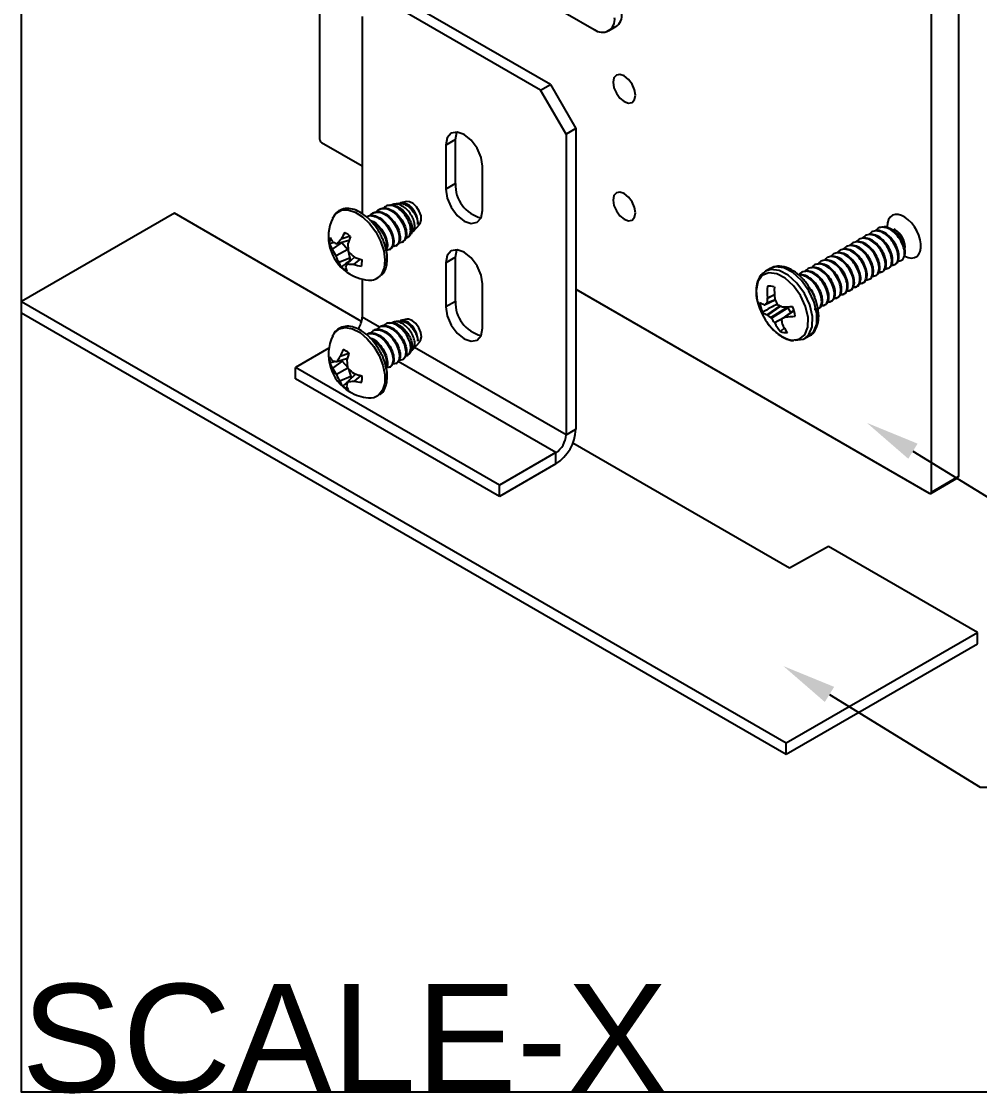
# Model space of a CAD drawing. Extents: x 0 to 9.57, y -8.69 to 0.
# Drawn here: x 0 to 3.323, y -8.69 to -4.972 of the extents above; entities that cross this region are included whole.
import ezdxf
from ezdxf import colors
from ezdxf.entities.mleader import LeaderData, LeaderLine
from ezdxf.math import Vec2, Vec3

# ---------------------------------------------------------------- set-up
doc = ezdxf.new("R2010")
doc.units = 0
doc.header["$LTSCALE"] = 0.5
doc.header["$MEASUREMENT"] = 0
for name, color, linetype in [('Brackets', 181, 'CONTINUOUS'), ('End Cap', 92, 'CONTINUOUS'), ('FAB DWG', 221, 'CONTINUOUS'), ('Hardware', 242, 'CONTINUOUS')]:
    doc.layers.add(name, color=color, linetype=linetype)
doc.layers.add('Text-Unprinted', color=131, linetype='CONTINUOUS', plot=False)
doc.styles.add('LSAD_Standard', font='arial.ttf')

msp = doc.modelspace()

# ---------------------------------------------------------------- linework, layer by layer
at = {"layer": 'Brackets', "transparency": 16777216}
for p, q in [((1.8003, -5.2102), (1.2699, -4.904)), ((1.8341, -5.1906), (1.3037, -4.8845)), ((1.1815, -4.955), (1.1815, -5.6381)), ((1.8003, -5.2102), (1.8341, -5.1906)), ((1.8341, -5.1906), (1.9224, -5.3437)), ((1.8886, -5.3633), (1.8003, -5.2102)), ((1.9224, -5.3437), (1.8886, -5.3633)), ((1.9224, -5.3437), (1.9224, -6.3866)), ((1.5053, -5.3814), (1.4715, -5.4009)), ((1.5053, -5.5345), (1.5053, -5.3814)), ((1.8886, -5.3633), (1.8886, -6.4061)), ((1.4715, -5.4009), (1.4715, -5.554)), ((1.5987, -5.6275), (1.5987, -5.4744)), ((1.5053, -5.5345), (1.4715, -5.554)), ((0.5303, -5.6373), (0, -5.9435)), ((1.1797, -6.0122), (0.5303, -5.6373)), ((1.5053, -5.7897), (1.4715, -5.8092)), ((1.5053, -5.9428), (1.5053, -5.7897)), ((1.4715, -5.8092), (1.4715, -5.9623)), ((1.1815, -5.8656), (1.1815, -5.9979)), ((1.5987, -6.0357), (1.5987, -5.8826)), ((0, -5.9825), (0, -5.9435)), ((0, -5.9435), (2.6517, -7.4742)), ((1.5053, -5.9428), (1.4715, -5.9623)), ((0, -5.9825), (2.6517, -7.5133)), ((1.2412, -6.0324), (1.1815, -5.9979)), ((1.0663, -6.1053), (0.9502, -6.1723)), ((1.8886, -6.4061), (1.3636, -6.1031)), ((1.8533, -6.4674), (1.3068, -6.1519)), ((1.6573, -6.5805), (0.9502, -6.1723)), ((0.9502, -6.2114), (0.9502, -6.1723)), ((1.6573, -6.6196), (0.9502, -6.2114)), ((1.8886, -6.4061), (1.9224, -6.3866)), ((1.8533, -6.4674), (1.6573, -6.5805)), ((1.8533, -6.5064), (1.8533, -6.4674)), ((2.663, -6.8685), (1.912, -6.4349)), ((1.8533, -6.5064), (1.6573, -6.6196)), ((1.6573, -6.6196), (1.6573, -6.5805)), ((2.7982, -6.7931), (2.663, -6.8685)), ((3.3149, -7.0913), (2.7982, -6.7931)), ((2.6517, -7.4742), (3.3149, -7.0913)), ((3.3149, -7.1304), (3.3149, -7.0913)), ((2.6517, -7.5133), (3.3149, -7.1304)), ((2.6517, -7.5133), (2.6517, -7.4742))]:
    msp.add_line(p, q, dxfattribs=at)
at = {"layer": 'Brackets', "transparency": 16777216, "flags": 128}
for points in [[(1.5987, -5.4744), (1.5939, -5.4435), (1.5801, -5.4116), (1.5594, -5.3838), (1.5351, -5.3641), (1.5107, -5.3557), (1.4901, -5.3597), (1.4763, -5.3756), (1.4715, -5.4009)], [(1.5053, -5.3814), (1.5101, -5.3561), (1.5103, -5.3556)], [(1.4715, -5.554), (1.4763, -5.5849), (1.4901, -5.6167), (1.5107, -5.6446), (1.5351, -5.6642), (1.5594, -5.6727), (1.5801, -5.6687), (1.5939, -5.6528), (1.5987, -5.6275)], [(1.5987, -5.8826), (1.5939, -5.8517), (1.5801, -5.8199), (1.5594, -5.7921), (1.5351, -5.7724), (1.5107, -5.7639), (1.4901, -5.768), (1.4763, -5.7838), (1.4715, -5.8092)], [(1.5053, -5.7897), (1.5101, -5.7643), (1.5103, -5.7639)], [(1.4715, -5.9623), (1.4763, -5.9932), (1.4901, -6.025), (1.5107, -6.0528), (1.5351, -6.0725), (1.5594, -6.081), (1.5801, -6.0769), (1.5939, -6.0611), (1.5987, -6.0357)]]:
    msp.add_lwpolyline(points, dxfattribs=at)
at = {"layer": 'Brackets', "transparency": 16777216}
for centre, radius, start, end in [((1.6223, -5.5396), 0.1172, 177.5085, 255.855), ((1.6223, -5.9478), 0.1172, 177.5085, 255.855), ((1.1048, -5.9944), 0.0768, 325.0331, 357.3945), ((1.7723, -6.3798), 0.1503, 302.6055, 357.3945), ((1.8119, -6.4026), 0.0768, 302.6055, 357.3945)]:
    msp.add_arc(centre, radius, start, end, dxfattribs=at)
at = {"layer": 'End Cap', "transparency": 16777216}
for p, q in [((3.2505, -6.5493), (3.2505, -3.604)), ((3.1554, -6.6042), (3.1554, -3.6589)), ((1.0341, -4.7347), (1.0341, -5.3796)), ((1.0411, -5.3918), (1.1815, -5.4729)), ((1.9224, -5.9006), (3.1483, -6.6083)), ((3.1533, -6.6087), (3.2484, -6.5538)), ((3.1554, -6.6042), (3.2505, -6.5493))]:
    msp.add_line(p, q, dxfattribs=at)
at = {"layer": 'End Cap', "transparency": 16777216, "flags": 128}
for points in [[(2.1289, -5.2276), (2.126, -5.2089), (2.1176, -5.1896), (2.1051, -5.1728), (2.0904, -5.1609), (2.0756, -5.1557), (2.0631, -5.1582), (2.0548, -5.1678), (2.0518, -5.1831), (2.0548, -5.2018), (2.0631, -5.2211), (2.0756, -5.238), (2.0904, -5.2499), (2.1051, -5.255), (2.1176, -5.2526), (2.126, -5.2429), (2.1289, -5.2276)], [(2.1289, -5.6359), (2.126, -5.6171), (2.1176, -5.5979), (2.1051, -5.581), (2.0904, -5.5691), (2.0756, -5.564), (2.0631, -5.5664), (2.0548, -5.576), (2.0518, -5.5914), (2.0548, -5.6101), (2.0631, -5.6294), (2.0756, -5.6462), (2.0904, -5.6581), (2.1051, -5.6633), (2.1176, -5.6608), (2.126, -5.6512), (2.1289, -5.6359)], [(3.0625, -5.7855), (3.0637, -5.7862), (3.0755, -5.7909), (3.0866, -5.7926), (3.0967, -5.7912), (3.1053, -5.7867), (3.1121, -5.7794), (3.1168, -5.7695), (3.1192, -5.7574), (3.1192, -5.7437), (3.1168, -5.7289), (3.1121, -5.7136), (3.1053, -5.6984), (3.0967, -5.684), (3.0866, -5.6709), (3.0755, -5.6597), (3.0637, -5.6509), (3.0519, -5.6447), (3.0404, -5.6415), (3.0297, -5.6414), (3.0203, -5.6444), (3.0126, -5.6503), (3.0068, -5.659), (3.0033, -5.67), (3.0021, -5.683)], [(3.0021, -5.683), (3.0024, -5.6864)]]:
    msp.add_lwpolyline(points, dxfattribs=at)
at = {"layer": 'End Cap', "transparency": 16777216}
for centre, radius, start, end in [((1.0494, -5.3789), 0.0154, 182.6055, 237.3945), ((3.2457, -6.5499), 0.0048, 304.0564, 7.2558), ((3.1511, -6.6049), 0.00437, 230.7967, 9.214)]:
    msp.add_arc(centre, radius, start, end, dxfattribs=at)
at = {"layer": 'Hardware', "transparency": 16777216}
for p, q in [((1.1287, -4.5049), (1.9861, -4.9998)), ((2.0361, -5.0048), (2.0614, -4.9901)), ((1.2762, -5.6094), (1.2707, -5.6106)), ((1.3062, -5.6031), (1.2927, -5.6059)), ((1.3361, -5.5968), (1.3147, -5.6013)), ((1.0793, -5.6539), (1.081, -5.6505)), ((1.2214, -5.6355), (1.2187, -5.6371)), ((1.2435, -5.6228), (1.2408, -5.6244)), ((1.3583, -5.7008), (1.3813, -5.6751)), ((2.9884, -5.6854), (2.9912, -5.6838)), ((1.1396, -5.7166), (1.1091, -5.7274)), ((1.3433, -5.7175), (1.3495, -5.7106)), ((2.9222, -5.7237), (2.9249, -5.7221)), ((2.9443, -5.7109), (2.947, -5.7093)), ((2.9664, -5.6981), (2.9691, -5.6966)), ((3.03, -5.6948), (3.0249, -5.6919)), ((1.0832, -5.7384), (1.0689, -5.7428)), ((1.1116, -5.7384), (1.0781, -5.7621)), ((1.132, -5.7631), (1.0911, -5.7855)), ((1.1352, -5.7312), (1.0954, -5.7432)), ((1.1115, -5.7383), (1.1116, -5.7384)), ((1.1116, -5.7384), (1.132, -5.7631)), ((1.132, -5.7631), (1.1384, -5.7926)), ((1.1367, -5.7289), (1.1352, -5.7312)), ((1.2766, -5.763), (1.2794, -5.7614)), ((1.2987, -5.7503), (1.3015, -5.7487)), ((1.3208, -5.7375), (1.3236, -5.7359)), ((2.8559, -5.7619), (2.8586, -5.7603)), ((2.878, -5.7492), (2.8807, -5.7476)), ((2.9001, -5.7364), (2.9028, -5.7348)), ((3.0643, -5.7695), (3.0639, -5.7623)), ((3.0645, -5.7563), (3.0645, -5.7545)), ((1.1384, -5.7926), (1.1009, -5.8083)), ((1.1548, -5.7897), (1.1299, -5.8128)), ((1.1384, -5.7926), (1.1375, -5.8022)), ((1.1741, -5.7967), (1.1522, -5.8144)), ((2.7896, -5.8002), (2.7923, -5.7986)), ((2.8117, -5.7874), (2.8144, -5.7858)), ((2.8338, -5.7747), (2.8365, -5.7731)), ((3.0645, -5.7711), (3.0645, -5.7695)), ((2.5966, -5.8289), (2.5807, -5.8381)), ((2.7233, -5.8385), (2.726, -5.8369)), ((2.7454, -5.8257), (2.7481, -5.8241)), ((2.7675, -5.813), (2.7702, -5.8114)), ((2.7012, -5.8512), (2.7039, -5.8496)), ((2.5766, -5.9544), (2.614, -5.9379)), ((2.5767, -5.9544), (2.614, -5.9379)), ((2.6137, -5.937), (2.5843, -5.95)), ((2.5852, -5.9482), (2.6132, -5.9358)), ((2.5871, -5.931), (2.6113, -5.9188)), ((2.6114, -5.9203), (2.5871, -5.9325)), ((2.5871, -5.9325), (2.5871, -5.931)), ((2.6126, -5.9339), (2.613, -5.9355)), ((2.576, -5.9544), (2.5767, -5.9544)), ((2.5862, -5.9898), (2.6309, -5.9585)), ((2.6319, -5.959), (2.5871, -5.9903)), ((2.5985, -5.9991), (2.6562, -5.9626)), ((2.6582, -5.9647), (2.6005, -6.0012)), ((2.6784, -5.9729), (2.6366, -6.0036)), ((2.6784, -5.9729), (2.6368, -6.0035)), ((2.6372, -5.9614), (2.6385, -5.9616)), ((2.6476, -5.9973), (2.679, -5.9745)), ((2.6791, -5.9749), (2.6487, -5.997)), ((2.6542, -5.9614), (2.6562, -5.9626)), ((2.6562, -5.9626), (2.6582, -5.9647)), ((2.6582, -5.9647), (2.6674, -5.981)), ((1.2768, -6.0176), (1.271, -6.0188)), ((1.3067, -6.0113), (1.293, -6.0142)), ((1.3361, -6.0051), (1.3149, -6.0096)), ((2.5871, -5.9903), (2.5862, -5.9898)), ((2.6112, -6.0162), (2.6439, -5.9983)), ((2.6121, -6.0175), (2.6112, -6.0162)), ((2.6361, -6.0043), (2.6121, -6.0175)), ((2.6372, -6.0192), (2.6376, -6.0205)), ((2.6487, -5.997), (2.6476, -5.9973)), ((1.0793, -6.0622), (1.0803, -6.0601)), ((1.1996, -6.0564), (1.1969, -6.058)), ((1.2217, -6.0436), (1.219, -6.0452)), ((1.2438, -6.0309), (1.2411, -6.0325)), ((2.6466, -6.0349), (2.6323, -6.0478)), ((1.3584, -6.1089), (1.3813, -6.0834)), ((2.7157, -6.072), (2.7316, -6.0628)), ((1.1352, -6.1237), (1.1056, -6.1346)), ((1.3434, -6.1256), (1.3499, -6.1184)), ((1.088, -6.1509), (1.0695, -6.1575)), ((1.1119, -6.1508), (1.0789, -6.1749)), ((1.1302, -6.1412), (1.0935, -6.1523)), ((1.1074, -6.1481), (1.1119, -6.1508)), ((1.1119, -6.1508), (1.1318, -6.1722)), ((1.2769, -6.1711), (1.2797, -6.1695)), ((1.299, -6.1584), (1.3018, -6.1568)), ((1.1322, -6.1744), (1.0928, -6.197)), ((1.1418, -6.2037), (1.1043, -6.22)), ((1.1589, -6.1949), (1.1318, -6.2203)), ((1.1342, -6.1772), (1.1418, -6.2037)), ((1.1418, -6.2037), (1.1417, -6.211)), ((1.177, -6.2), (1.1535, -6.2195))]:
    msp.add_line(p, q, dxfattribs=at)
at = {"layer": 'Hardware', "transparency": 16777216, "flags": 128}
for points in [[(1.3867, -5.6613), (1.3856, -5.646), (1.3798, -5.6297), (1.3701, -5.6146), (1.358, -5.6032), (1.3453, -5.5972), (1.3361, -5.5968)], [(1.081, -5.6505), (1.0913, -5.6372), (1.1096, -5.6269), (1.1322, -5.6256), (1.1573, -5.6333), (1.183, -5.6494), (1.2075, -5.6727), (1.2289, -5.7016), (1.2457, -5.7339), (1.2565, -5.7671), (1.2607, -5.7988), (1.2579, -5.8268), (1.2482, -5.8488), (1.2455, -5.8523)], [(1.3813, -5.6751), (1.3829, -5.673), (1.3867, -5.6613)], [(1.1375, -5.8022), (1.1389, -5.8034), (1.1395, -5.8039)], [(2.7157, -6.072), (2.7306, -6.0583), (2.7417, -6.0308), (2.7428, -5.9952), (2.7336, -5.9551), (2.7151, -5.9151), (2.6894, -5.8794), (2.6592, -5.8519), (2.6278, -5.8356), (2.5986, -5.8322), (2.5806, -5.8382)], [(2.7316, -6.0628), (2.7465, -6.0491), (2.7577, -6.0216), (2.7588, -5.9859), (2.7495, -5.9459), (2.7311, -5.9059), (2.7054, -5.8702), (2.6752, -5.8427), (2.6438, -5.8264), (2.6146, -5.823), (2.5966, -5.8289)], [(2.6719, -6.0773), (2.6974, -6.0741), (2.7165, -6.0587), (2.7271, -6.0326), (2.7281, -5.9988), (2.7194, -5.9608), (2.7018, -5.9228), (2.6774, -5.889), (2.6488, -5.8629), (2.619, -5.8474), (2.5913, -5.8442), (2.5687, -5.8536), (2.5537, -5.8747), (2.5478, -5.905), (2.5517, -5.9414), (2.5556, -5.9555)], [(1.3869, -6.0662), (1.3846, -6.0504), (1.3778, -6.0341), (1.3673, -6.0198), (1.3549, -6.0095), (1.3425, -6.0049), (1.3361, -6.0051)], [(1.0803, -6.0601), (1.0862, -6.0509), (1.1028, -6.0377), (1.1241, -6.0333), (1.1485, -6.0379), (1.1743, -6.0512), (1.1994, -6.0723), (1.222, -6.0995), (1.2405, -6.1309), (1.2535, -6.164), (1.2601, -6.1966), (1.2596, -6.2261), (1.2522, -6.2503), (1.2393, -6.2669)], [(1.3813, -6.0834), (1.3842, -6.0789), (1.3869, -6.0662)], [(2.6836, -6.0779), (2.7105, -6.0745), (2.7157, -6.072)]]:
    msp.add_lwpolyline(points, dxfattribs=at)
at = {"layer": 'Hardware', "transparency": 16777216}
for centre, radius, start, end in [((2.0346, -4.9504), 0.048, 304.0564, 7.2558), ((2.0137, -4.966), 0.0437, 230.7967, 9.214), ((1.2965, -5.6712), 0.078, 356.5728, 52.1558), ((1.2158, -5.7184), 0.151, 154.7008, 234.7974), ((1.1316, -5.7384), 0.0628, 164.2853, 184.0904), ((1.1446, -5.6885), 0.0805, 204.0889, 217.3323), ((1.2941, -5.808), 0.2018, 148.9538, 156.4498), ((1.0813, -5.7814), 0.0871, 46.8458, 62.7491), ((1.446, -5.8407), 0.3289, 158.078, 162.8069), ((2.9917, -5.7567), 0.0728, 1.7587, 58.236), ((1.1527, -5.7148), 0.0883, 198.4863, 212.3424), ((1.2142, -5.7016), 0.149, 203.9671, 214.2738), ((1.1229, -5.6522), 0.095, 243.5671, 253.1832), ((1.2459, -5.8604), 0.1908, 135.7923, 142.0767), ((1.3572, -5.7378), 0.2254, 181.4322, 188.3501), ((3.0214, -5.7713), 0.0435, 319.9687, 11.9435), ((1.2134, -5.7462), 0.1285, 197.7834, 208.8607), ((1.2947, -5.6182), 0.2213, 223.496, 230.7509), ((1.2591, -5.5362), 0.2741, 247.6032, 253.4491), ((1.1184, -5.8034), 0.0628, 344.2853, 4.0904), ((1.158, -5.7885), 0.0604, 199.0597, 215.8256), ((1.1686, -5.7603), 0.0871, 226.8458, 242.7491), ((1.2323, -5.8761), 0.1204, 148.2816, 154.4864), ((1.1723, -5.8136), 0.0498, 192.3603, 209.042), ((1.1517, -5.6593), 0.1551, 261.909, 270.1785), ((1.2065, -5.6361), 0.1864, 253.0594, 261.4774), ((1.2158, -5.7184), 0.151, 234.7974, 265.2938), ((1.2088, -5.821), 0.0482, 263.615, 319.6001), ((2.8437, -5.9088), 0.2575, 175.8475, 184.9357), ((2.5939, -5.9342), 0.0446, 67.6546, 99.1431), ((2.9099, -5.9005), 0.2991, 178.5545, 186.4163), ((2.5931, -5.8949), 0.0619, 237.565, 253.9892), ((2.6877, -5.9283), 0.1291, 188.3798, 203.8048), ((2.7993, -5.966), 0.2149, 171.0305, 175.2584), ((2.8675, -5.8311), 0.275, 202.3072, 206.1539), ((2.7579, -5.8917), 0.2121, 197.5094, 222.4852), ((2.6056, -5.9355), 0.0576, 231.2678, 250.4144), ((2.8575, -6.4358), 0.5573, 119.349, 120.2503), ((2.7429, -5.72), 0.2635, 242.834, 246.344), ((2.6378, -5.4736), 0.488, 270.0787, 274.2148), ((2.5555, -6.0125), 0.1291, 8.3798, 23.8048), ((1.2951, -6.0806), 0.0797, 0.1256, 54.8444), ((2.6881, -5.8707), 0.1566, 229.8073, 235.0685), ((2.803, -5.8673), 0.2429, 213.4784, 217.834), ((2.7743, -5.9311), 0.1838, 208.0331, 219.4155), ((2.811, -5.9961), 0.1753, 183.0217, 187.5854), ((2.1129, -5.0784), 1.0632, 299.5228, 300.1933), ((2.8111, -5.9335), 0.1941, 206.6189, 217.1133), ((2.6326, -5.6554), 0.342, 272.695, 278.5212), ((2.6986, -5.9529), 0.1272, 220.2019, 257.8889), ((2.6493, -6.0066), 0.0446, 247.6546, 279.1431), ((1.2158, -6.1267), 0.151, 154.7008, 239.1554), ((1.1415, -6.1472), 0.0727, 170.1635, 188.1129), ((1.1296, -6.1047), 0.0669, 206.7711, 221.2792), ((1.2385, -6.2388), 0.1689, 141.9126, 149.1943), ((1.2888, -6.1974), 0.1936, 153.1348, 161.0726), ((1.0871, -6.1808), 0.0765, 50.4823, 67.8286), ((1.4217, -6.2158), 0.3009, 161.7876, 167.0297), ((1.141, -6.1303), 0.0764, 200.8226, 215.7312), ((1.1094, -6.0583), 0.0953, 251.6107, 260.3934), ((1.3517, -6.1294), 0.2241, 184.8363, 191.9059), ((1.2047, -6.1111), 0.141, 206.9329, 217.5247), ((1.2213, -6.147), 0.1378, 201.2429, 211.9539), ((1.2854, -6.0126), 0.2235, 226.8282, 233.9492), ((1.2468, -5.9158), 0.2927, 251.48, 256.8943), ((1.1085, -6.2111), 0.0727, 350.1635, 8.1129), ((1.1707, -6.1919), 0.0721, 202.941, 218.2951), ((1.1628, -6.1775), 0.0765, 230.4823, 247.8286), ((1.2218, -6.2589), 0.0979, 156.7271, 165.0084), ((1.1865, -6.2153), 0.0621, 197.1353, 212.1721), ((1.1366, -6.0565), 0.1638, 268.3143, 275.9026), ((1.1955, -6.0328), 0.1913, 257.2968, 265.3763), ((1.2158, -6.1267), 0.151, 239.1554, 265.2938), ((1.2091, -6.2297), 0.0479, 263.2526, 309.0993)]:
    msp.add_arc(centre, radius, start, end, dxfattribs=at)
for points, knots in [([(1.3322, -5.7232), (1.3355, -5.7222), (1.3425, -5.7203), (1.3488, -5.7096), (1.3506, -5.6944), (1.3471, -5.6757), (1.3387, -5.6559), (1.326, -5.6374), (1.3103, -5.6223), (1.2934, -5.6123), (1.2769, -5.6089), (1.2635, -5.6114), (1.258, -5.6177), (1.2557, -5.6203)], [0, 0, 0, 0, 0.082247, 0.173958, 0.267237, 0.360762, 0.454202, 0.548975, 0.644201, 0.739369, 0.835636, 0.932561, 1, 1, 1, 1]), ([(1.2763, -5.6096), (1.2766, -5.6095), (1.2811, -5.6073), (1.293, -5.6093), (1.3099, -5.6162), (1.3263, -5.6296), (1.3403, -5.6466), (1.3503, -5.6655), (1.3555, -5.6843), (1.3552, -5.6994), (1.3527, -5.7085), (1.3495, -5.7104), (1.3494, -5.7105)], [0, 0, 0, 0, 0.00794, 0.133709, 0.259673, 0.385577, 0.508329, 0.63122, 0.754058, 0.873962, 0.993779, 1, 1, 1, 1]), ([(1.3579, -5.7005), (1.3596, -5.6983), (1.3635, -5.6933), (1.3645, -5.6802), (1.3615, -5.6638), (1.3539, -5.6462), (1.3425, -5.6298), (1.3284, -5.6164), (1.3131, -5.6074), (1.2984, -5.6047), (1.2884, -5.6057), (1.2849, -5.6092), (1.2845, -5.6096)], [0, 0, 0, 0, 0.0862958, 0.196617, 0.3072725, 0.4178062, 0.5301078, 0.6430197, 0.755847, 0.8701285, 0.9852946, 1, 1, 1, 1]), ([(1.3062, -5.6035), (1.31, -5.603), (1.3181, -5.6019), (1.3325, -5.6074), (1.3468, -5.6176), (1.3594, -5.6316), (1.3687, -5.6473), (1.3741, -5.6632), (1.3743, -5.6717), (1.3743, -5.6759)], [0, 0, 0, 0, 0.129107, 0.278437, 0.427719, 0.57346, 0.718528, 0.86357, 1, 1, 1, 1]), ([(1.3444, -5.6097), (1.3399, -5.607), (1.3309, -5.6018), (1.3193, -5.5998), (1.3138, -5.6021), (1.3118, -5.6029)], [0, 0, 0, 0, 0.390713, 0.782465, 1, 1, 1, 1]), ([(1.3118, -5.6032), (1.3118, -5.6032), (1.3154, -5.6005), (1.3262, -5.6013), (1.3376, -5.6053), (1.3435, -5.6091), (1.3444, -5.6097)], [0, 0, 0, 0, 0.0026175, 0.4706786, 0.9266049, 1, 1, 1, 1]), ([(1.2481, -5.7179), (1.2458, -5.7128), (1.2387, -5.6974), (1.2217, -5.6739), (1.1987, -5.6497), (1.1734, -5.6318), (1.1475, -5.6215), (1.1224, -5.6196), (1.1008, -5.6275), (1.087, -5.6388), (1.0829, -5.6484), (1.0818, -5.6508)], [0, 0, 0, 0, 0.062017, 0.190834, 0.319988, 0.44989, 0.580907, 0.711983, 0.838674, 0.959506, 1, 1, 1, 1]), ([(1.1971, -5.6507), (1.1983, -5.6497), (1.2039, -5.6448), (1.2192, -5.6454), (1.2397, -5.6535), (1.2598, -5.6704), (1.2761, -5.6926), (1.2864, -5.7171), (1.2896, -5.7398), (1.2849, -5.7567), (1.2759, -5.7656), (1.2679, -5.7647), (1.2652, -5.7644)], [0, 0, 0, 0, 0.030587, 0.146588, 0.259605, 0.372623, 0.488623, 0.600012, 0.715001, 0.829991, 0.941379, 1, 1, 1, 1]), ([(1.1999, -5.6491), (1.201, -5.6481), (1.2067, -5.6433), (1.222, -5.6438), (1.2424, -5.6519), (1.2625, -5.6688), (1.2789, -5.691), (1.2892, -5.7156), (1.2922, -5.738), (1.2886, -5.7545), (1.2817, -5.7588), (1.2788, -5.7606)], [0, 0, 0, 0, 0.033583, 0.160945, 0.285032, 0.409119, 0.536482, 0.65878, 0.785032, 0.911284, 1, 1, 1, 1]), ([(1.2094, -5.6459), (1.2094, -5.6458), (1.2118, -5.6396), (1.2228, -5.6341), (1.2409, -5.6321), (1.2619, -5.6409), (1.2818, -5.6576), (1.2982, -5.6798), (1.3085, -5.7043), (1.3117, -5.7271), (1.307, -5.7439), (1.298, -5.7529), (1.29, -5.7519), (1.2873, -5.7516)], [0, 0, 0, 0, 0.002779, 0.105554, 0.212584, 0.316862, 0.421139, 0.528169, 0.630944, 0.737041, 0.843138, 0.945912, 1, 1, 1, 1]), ([(1.222, -5.6364), (1.2231, -5.6354), (1.2288, -5.6305), (1.2441, -5.6311), (1.2645, -5.6391), (1.2846, -5.656), (1.301, -5.6782), (1.3113, -5.7028), (1.3143, -5.7252), (1.3107, -5.7417), (1.3038, -5.746), (1.3009, -5.7478)], [0, 0, 0, 0, 0.033583, 0.160945, 0.285032, 0.409119, 0.536482, 0.65878, 0.785032, 0.911284, 1, 1, 1, 1]), ([(1.2315, -5.6332), (1.2315, -5.633), (1.2339, -5.6268), (1.2449, -5.6213), (1.263, -5.6193), (1.284, -5.6281), (1.3039, -5.6448), (1.3203, -5.6671), (1.3306, -5.6916), (1.3338, -5.7143), (1.3291, -5.7311), (1.3201, -5.7401), (1.3121, -5.7392), (1.3094, -5.7389)], [0, 0, 0, 0, 0.002779, 0.105554, 0.212584, 0.316862, 0.421139, 0.528169, 0.630944, 0.737041, 0.843138, 0.945912, 1, 1, 1, 1]), ([(1.2441, -5.6236), (1.2452, -5.6226), (1.2509, -5.6177), (1.2662, -5.6183), (1.2866, -5.6264), (1.3067, -5.6433), (1.3231, -5.6655), (1.3334, -5.6901), (1.3364, -5.7124), (1.3328, -5.729), (1.3259, -5.7333), (1.323, -5.7351)], [0, 0, 0, 0, 0.033583, 0.160945, 0.285032, 0.409119, 0.536482, 0.65878, 0.785032, 0.911284, 1, 1, 1, 1]), ([(1.2084, -5.6612), (1.2124, -5.6626), (1.2231, -5.6663), (1.2404, -5.6818), (1.2568, -5.7037), (1.2669, -5.7282), (1.2705, -5.7502), (1.2668, -5.7599), (1.2652, -5.7644)], [0, 0, 0, 0, 0.1071444, 0.2896844, 0.4770431, 0.6569522, 0.8426769, 1, 1, 1, 1]), ([(1.2128, -5.6657), (1.2144, -5.6663), (1.2227, -5.6694), (1.2376, -5.6836), (1.2541, -5.7053), (1.2641, -5.7297), (1.2676, -5.7496), (1.2648, -5.7577), (1.2638, -5.7606)], [0, 0, 0, 0, 0.048979, 0.257148, 0.470812, 0.675981, 0.887783, 1, 1, 1, 1]), ([(2.9884, -5.6854), (2.9822, -5.6857), (2.971, -5.6863), (2.9644, -5.6952), (2.9614, -5.6991)], [0, 0, 0, 0, 0.55228, 1, 1, 1, 1]), ([(3.0547, -5.7993), (3.0565, -5.7968), (3.0613, -5.7905), (3.0635, -5.7737), (3.0586, -5.7504), (3.0465, -5.7261), (3.0291, -5.7049), (3.0084, -5.6895), (2.995, -5.6867), (2.9884, -5.6854)], [0, 0, 0, 0, 0.094441, 0.242391, 0.395125, 0.547858, 0.695809, 0.849886, 1, 1, 1, 1]), ([(3.0639, -5.7623), (3.0628, -5.7578), (3.0599, -5.7455), (3.0492, -5.7245), (3.0319, -5.7033), (3.0112, -5.6879), (2.9978, -5.6852), (2.9912, -5.6838)], [0, 0, 0, 0, 0.128168, 0.348309, 0.561556, 0.783634, 1, 1, 1, 1]), ([(1.2484, -5.8518), (1.2511, -5.8493), (1.2591, -5.8419), (1.2662, -5.8227), (1.2697, -5.7963), (1.2662, -5.7659), (1.2589, -5.7388), (1.2508, -5.7232), (1.2481, -5.7179)], [0, 0, 0, 0, 0.095549, 0.286512, 0.484902, 0.688992, 0.893933, 1, 1, 1, 1]), ([(2.9222, -5.7237), (2.916, -5.724), (2.9047, -5.7246), (2.8981, -5.7334), (2.8951, -5.7374)], [0, 0, 0, 0, 0.55228, 1, 1, 1, 1]), ([(2.9443, -5.7109), (2.938, -5.7112), (2.9268, -5.7118), (2.9202, -5.7207), (2.9172, -5.7247)], [0, 0, 0, 0, 0.55228, 1, 1, 1, 1]), ([(2.9694, -5.8428), (2.9746, -5.8428), (2.9851, -5.8428), (2.9944, -5.8309), (2.9973, -5.812), (2.9923, -5.7886), (2.9802, -5.7644), (2.9628, -5.7431), (2.9421, -5.7278), (2.9288, -5.725), (2.9222, -5.7237)], [0, 0, 0, 0, 0.124087, 0.25145, 0.373748, 0.5, 0.626252, 0.74855, 0.875913, 1, 1, 1, 1]), ([(2.9722, -5.8412), (2.9774, -5.8412), (2.9879, -5.8412), (2.9972, -5.8293), (3, -5.8104), (2.9951, -5.787), (2.9829, -5.7628), (2.9656, -5.7415), (2.9449, -5.7262), (2.9315, -5.7234), (2.9249, -5.7221)], [0, 0, 0, 0, 0.124087, 0.25145, 0.373748, 0.5, 0.626252, 0.74855, 0.875913, 1, 1, 1, 1]), ([(2.9664, -5.6981), (2.9601, -5.6985), (2.9489, -5.6991), (2.9423, -5.7079), (2.9393, -5.7119)], [0, 0, 0, 0, 0.55228, 1, 1, 1, 1]), ([(2.9915, -5.8301), (2.9967, -5.8301), (3.0072, -5.8301), (3.0165, -5.8182), (3.0194, -5.7993), (3.0144, -5.7759), (3.0023, -5.7516), (2.9849, -5.7304), (2.9642, -5.715), (2.9509, -5.7123), (2.9443, -5.7109)], [0, 0, 0, 0, 0.124087, 0.25145, 0.373748, 0.5, 0.626252, 0.74855, 0.875913, 1, 1, 1, 1]), ([(2.9943, -5.8285), (2.9995, -5.8285), (3.01, -5.8285), (3.0193, -5.8166), (3.0221, -5.7977), (3.0172, -5.7743), (3.005, -5.75), (2.9877, -5.7288), (2.967, -5.7134), (2.9536, -5.7107), (2.947, -5.7093)], [0, 0, 0, 0, 0.124087, 0.25145, 0.373748, 0.5, 0.626252, 0.74855, 0.875913, 1, 1, 1, 1]), ([(3.0136, -5.8173), (3.0188, -5.8173), (3.0293, -5.8173), (3.0386, -5.8054), (3.0415, -5.7865), (3.0365, -5.7631), (3.0244, -5.7389), (3.007, -5.7176), (2.9863, -5.7023), (2.9729, -5.6995), (2.9664, -5.6981)], [0, 0, 0, 0, 0.124087, 0.25145, 0.373748, 0.5, 0.626252, 0.74855, 0.875913, 1, 1, 1, 1]), ([(3.0164, -5.8157), (3.0216, -5.8157), (3.032, -5.8157), (3.0414, -5.8038), (3.0442, -5.7849), (3.0393, -5.7615), (3.0271, -5.7373), (3.0098, -5.716), (2.9891, -5.7007), (2.9757, -5.6979), (2.9691, -5.6966)], [0, 0, 0, 0, 0.124087, 0.25145, 0.373748, 0.5, 0.626252, 0.74855, 0.875913, 1, 1, 1, 1]), ([(3.064, -5.7563), (3.0641, -5.7537), (3.0642, -5.7467), (3.0598, -5.733), (3.0516, -5.7173), (3.0403, -5.7035), (3.0307, -5.6947), (3.0254, -5.6924), (3.0248, -5.6921)], [0, 0, 0, 0, 0.119534, 0.328829, 0.538123, 0.747142, 0.967777, 1, 1, 1, 1]), ([(2.8559, -5.7619), (2.8497, -5.7622), (2.8384, -5.7628), (2.8318, -5.7717), (2.8288, -5.7757)], [0, 0, 0, 0, 0.55228, 1, 1, 1, 1]), ([(2.878, -5.7492), (2.8718, -5.7495), (2.8605, -5.7501), (2.8539, -5.759), (2.8509, -5.7629)], [0, 0, 0, 0, 0.55228, 1, 1, 1, 1]), ([(2.9031, -5.8811), (2.9083, -5.8811), (2.9188, -5.8811), (2.9281, -5.8692), (2.931, -5.8503), (2.926, -5.8269), (2.9139, -5.8026), (2.8965, -5.7814), (2.8758, -5.766), (2.8625, -5.7633), (2.8559, -5.7619)], [0, 0, 0, 0, 0.124087, 0.25145, 0.373748, 0.5, 0.626252, 0.74855, 0.875913, 1, 1, 1, 1]), ([(2.9059, -5.8795), (2.9111, -5.8795), (2.9216, -5.8795), (2.9309, -5.8676), (2.9338, -5.8487), (2.9288, -5.8253), (2.9166, -5.8011), (2.8993, -5.7798), (2.8786, -5.7644), (2.8652, -5.7617), (2.8586, -5.7603)], [0, 0, 0, 0, 0.124087, 0.25145, 0.373748, 0.5, 0.626252, 0.74855, 0.875913, 1, 1, 1, 1]), ([(2.9001, -5.7364), (2.8939, -5.7367), (2.8826, -5.7373), (2.876, -5.7462), (2.873, -5.7502)], [0, 0, 0, 0, 0.55228, 1, 1, 1, 1]), ([(2.9252, -5.8683), (2.9304, -5.8683), (2.9409, -5.8683), (2.9502, -5.8565), (2.9531, -5.8376), (2.9481, -5.8141), (2.936, -5.7899), (2.9186, -5.7687), (2.8979, -5.7533), (2.8846, -5.7505), (2.878, -5.7492)], [0, 0, 0, 0, 0.124087, 0.25145, 0.373748, 0.5, 0.626252, 0.74855, 0.875913, 1, 1, 1, 1]), ([(2.928, -5.8667), (2.9332, -5.8667), (2.9437, -5.8668), (2.953, -5.8549), (2.9559, -5.836), (2.9509, -5.8125), (2.9387, -5.7883), (2.9214, -5.7671), (2.9007, -5.7517), (2.8873, -5.7489), (2.8807, -5.7476)], [0, 0, 0, 0, 0.124087, 0.25145, 0.373748, 0.5, 0.626252, 0.74855, 0.875913, 1, 1, 1, 1]), ([(2.9473, -5.8556), (2.9525, -5.8556), (2.963, -5.8556), (2.9723, -5.8437), (2.9752, -5.8248), (2.9702, -5.8014), (2.9581, -5.7771), (2.9407, -5.7559), (2.92, -5.7405), (2.9067, -5.7378), (2.9001, -5.7364)], [0, 0, 0, 0, 0.124087, 0.25145, 0.373748, 0.5, 0.626252, 0.74855, 0.875913, 1, 1, 1, 1]), ([(2.9501, -5.854), (2.9553, -5.854), (2.9658, -5.854), (2.9751, -5.8421), (2.9779, -5.8232), (2.973, -5.7998), (2.9608, -5.7755), (2.9435, -5.7543), (2.9228, -5.7389), (2.9094, -5.7362), (2.9028, -5.7348)], [0, 0, 0, 0, 0.124087, 0.25145, 0.373748, 0.5, 0.626252, 0.74855, 0.875913, 1, 1, 1, 1]), ([(2.7896, -5.8002), (2.7834, -5.8005), (2.7721, -5.8011), (2.7655, -5.81), (2.7626, -5.814)], [0, 0, 0, 0, 0.55228, 1, 1, 1, 1]), ([(2.8117, -5.7874), (2.8055, -5.7878), (2.7942, -5.7883), (2.7876, -5.7972), (2.7847, -5.8012)], [0, 0, 0, 0, 0.55228, 1, 1, 1, 1]), ([(2.8368, -5.9194), (2.842, -5.9194), (2.8525, -5.9194), (2.8619, -5.9075), (2.8647, -5.8886), (2.8597, -5.8652), (2.8476, -5.8409), (2.8303, -5.8197), (2.8095, -5.8043), (2.7962, -5.8016), (2.7896, -5.8002)], [0, 0, 0, 0, 0.124087, 0.25145, 0.373748, 0.5, 0.626252, 0.74855, 0.875913, 1, 1, 1, 1]), ([(2.8396, -5.9178), (2.8448, -5.9178), (2.8553, -5.9178), (2.8646, -5.9059), (2.8675, -5.887), (2.8625, -5.8636), (2.8503, -5.8393), (2.833, -5.8181), (2.8123, -5.8027), (2.7989, -5.8), (2.7923, -5.7986)], [0, 0, 0, 0, 0.124087, 0.25145, 0.373748, 0.5, 0.626252, 0.74855, 0.875913, 1, 1, 1, 1]), ([(2.8338, -5.7747), (2.8276, -5.775), (2.8163, -5.7756), (2.8097, -5.7845), (2.8068, -5.7884)], [0, 0, 0, 0, 0.55228, 1, 1, 1, 1]), ([(2.8589, -5.9066), (2.8641, -5.9066), (2.8746, -5.9066), (2.884, -5.8947), (2.8868, -5.8758), (2.8818, -5.8524), (2.8697, -5.8282), (2.8524, -5.8069), (2.8316, -5.7915), (2.8183, -5.7888), (2.8117, -5.7874)], [0, 0, 0, 0, 0.124087, 0.25145, 0.373748, 0.5, 0.626252, 0.74855, 0.875913, 1, 1, 1, 1]), ([(2.8617, -5.905), (2.8669, -5.905), (2.8774, -5.905), (2.8867, -5.8931), (2.8896, -5.8742), (2.8846, -5.8508), (2.8724, -5.8266), (2.8551, -5.8053), (2.8344, -5.79), (2.821, -5.7872), (2.8144, -5.7858)], [0, 0, 0, 0, 0.124087, 0.25145, 0.373748, 0.5, 0.626252, 0.74855, 0.875913, 1, 1, 1, 1]), ([(2.881, -5.8938), (2.8862, -5.8939), (2.8967, -5.8939), (2.9061, -5.882), (2.9089, -5.8631), (2.9039, -5.8396), (2.8918, -5.8154), (2.8745, -5.7942), (2.8537, -5.7788), (2.8404, -5.776), (2.8338, -5.7747)], [0, 0, 0, 0, 0.124087, 0.25145, 0.373748, 0.5, 0.626252, 0.74855, 0.875913, 1, 1, 1, 1]), ([(2.8838, -5.8923), (2.889, -5.8923), (2.8995, -5.8923), (2.9088, -5.8804), (2.9117, -5.8615), (2.9067, -5.8381), (2.8945, -5.8138), (2.8772, -5.7926), (2.8565, -5.7772), (2.8431, -5.7744), (2.8365, -5.7731)], [0, 0, 0, 0, 0.124087, 0.25145, 0.373748, 0.5, 0.626252, 0.74855, 0.875913, 1, 1, 1, 1]), ([(3.0547, -5.7993), (3.0512, -5.8018), (3.0469, -5.8049), (3.0408, -5.8036), (3.0396, -5.8034)], [0, 0, 0, 0, 0.809355, 1, 1, 1, 1]), ([(1.1375, -5.8022), (1.1326, -5.8059), (1.1231, -5.8131), (1.1136, -5.8204), (1.109, -5.8239)], [0, 0, 0, 0, 0.514247, 1, 1, 1, 1]), ([(2.7357, -5.9007), (2.7304, -5.892), (2.7179, -5.8717), (2.6919, -5.8463), (2.6609, -5.8266), (2.6309, -5.8197), (2.6081, -5.8215), (2.5993, -5.8285), (2.5972, -5.8301)], [0, 0, 0, 0, 0.148975, 0.352499, 0.558555, 0.768281, 0.945078, 1, 1, 1, 1]), ([(2.7454, -5.8257), (2.7392, -5.826), (2.7279, -5.8266), (2.7213, -5.8355), (2.7184, -5.8395)], [0, 0, 0, 0, 0.55228, 1, 1, 1, 1]), ([(2.7733, -5.956), (2.7785, -5.956), (2.789, -5.956), (2.7983, -5.9442), (2.8012, -5.9253), (2.7962, -5.9018), (2.7841, -5.8776), (2.7667, -5.8564), (2.746, -5.841), (2.7326, -5.8382), (2.726, -5.8369)], [0, 0, 0, 0, 0.124087, 0.25145, 0.373748, 0.5, 0.626252, 0.74855, 0.875913, 1, 1, 1, 1]), ([(2.7675, -5.813), (2.7613, -5.8133), (2.75, -5.8139), (2.7434, -5.8227), (2.7405, -5.8267)], [0, 0, 0, 0, 0.55228, 1, 1, 1, 1]), ([(2.7926, -5.9449), (2.7978, -5.9449), (2.8083, -5.9449), (2.8177, -5.933), (2.8205, -5.9141), (2.8155, -5.8907), (2.8034, -5.8664), (2.7861, -5.8452), (2.7653, -5.8298), (2.752, -5.8271), (2.7454, -5.8257)], [0, 0, 0, 0, 0.124087, 0.25145, 0.373748, 0.5, 0.626252, 0.74855, 0.875913, 1, 1, 1, 1]), ([(2.7954, -5.9433), (2.8006, -5.9433), (2.8111, -5.9433), (2.8204, -5.9314), (2.8233, -5.9125), (2.8183, -5.8891), (2.8062, -5.8648), (2.7888, -5.8436), (2.7681, -5.8282), (2.7547, -5.8255), (2.7481, -5.8241)], [0, 0, 0, 0, 0.124087, 0.25145, 0.373748, 0.5, 0.626252, 0.74855, 0.875913, 1, 1, 1, 1]), ([(2.8147, -5.9321), (2.8199, -5.9321), (2.8304, -5.9321), (2.8398, -5.9202), (2.8426, -5.9013), (2.8376, -5.8779), (2.8255, -5.8537), (2.8082, -5.8324), (2.7874, -5.8171), (2.7741, -5.8143), (2.7675, -5.813)], [0, 0, 0, 0, 0.124087, 0.25145, 0.373748, 0.5, 0.626252, 0.74855, 0.875913, 1, 1, 1, 1]), ([(2.8175, -5.9305), (2.8227, -5.9305), (2.8332, -5.9305), (2.8425, -5.9186), (2.8454, -5.8997), (2.8404, -5.8763), (2.8283, -5.8521), (2.8109, -5.8308), (2.7902, -5.8155), (2.7768, -5.8127), (2.7702, -5.8114)], [0, 0, 0, 0, 0.124087, 0.25145, 0.373748, 0.5, 0.626252, 0.74855, 0.875913, 1, 1, 1, 1]), ([(2.5812, -5.8394), (2.5757, -5.8427), (2.5626, -5.8507), (2.551, -5.8741), (2.5463, -5.9046), (2.5491, -5.937), (2.5572, -5.9583), (2.5605, -5.9672)], [0, 0, 0, 0, 0.157737, 0.372133, 0.594537, 0.830464, 1, 1, 1, 1]), ([(2.7233, -5.8385), (2.7171, -5.8388), (2.7058, -5.8394), (2.6992, -5.8482), (2.6963, -5.8522)], [0, 0, 0, 0, 0.55228, 1, 1, 1, 1]), ([(2.7485, -5.9704), (2.7536, -5.9704), (2.7641, -5.9704), (2.7735, -5.9585), (2.7763, -5.9396), (2.7713, -5.9162), (2.7592, -5.8919), (2.7419, -5.8707), (2.7211, -5.8553), (2.7078, -5.8526), (2.7012, -5.8512)], [0, 0, 0, 0, 0.124087, 0.25145, 0.373748, 0.5, 0.626252, 0.74855, 0.875913, 1, 1, 1, 1]), ([(2.7512, -5.9688), (2.7564, -5.9688), (2.7669, -5.9688), (2.7762, -5.9569), (2.7791, -5.938), (2.7741, -5.9146), (2.762, -5.8903), (2.7446, -5.8691), (2.7239, -5.8537), (2.7105, -5.851), (2.7039, -5.8496)], [0, 0, 0, 0, 0.124087, 0.25145, 0.373748, 0.5, 0.626252, 0.74855, 0.875913, 1, 1, 1, 1]), ([(2.7706, -5.9576), (2.7757, -5.9576), (2.7862, -5.9576), (2.7956, -5.9457), (2.7984, -5.9268), (2.7934, -5.9034), (2.7813, -5.8792), (2.764, -5.8579), (2.7432, -5.8426), (2.7299, -5.8398), (2.7233, -5.8385)], [0, 0, 0, 0, 0.124087, 0.25145, 0.373748, 0.5, 0.626252, 0.74855, 0.875913, 1, 1, 1, 1]), ([(2.7527, -5.9361), (2.7522, -5.9332), (2.7503, -5.9227), (2.7425, -5.9072), (2.7343, -5.8976), (2.7319, -5.8948)], [0, 0, 0, 0, 0.216244, 0.773218, 1, 1, 1, 1]), ([(2.732, -6.0621), (2.7325, -6.0619), (2.7415, -6.0589), (2.7534, -6.043), (2.7641, -6.0169), (2.7658, -5.9838), (2.7583, -5.9472), (2.7475, -5.9178), (2.7377, -5.9036), (2.7357, -5.9007)], [0, 0, 0, 0, 0.011103, 0.190152, 0.367169, 0.554762, 0.75104, 0.94801, 1, 1, 1, 1]), ([(2.5843, -5.95), (2.5845, -5.9499), (2.5849, -5.9495), (2.5851, -5.9488), (2.5852, -5.9483), (2.5852, -5.9482)], [0, 0, 0, 0, 0.42854, 0.857097, 1, 1, 1, 1]), ([(2.6206, -5.9524), (2.6127, -5.9567), (2.5957, -5.9661), (2.5786, -5.9755), (2.5695, -5.9805)], [0, 0, 0, 0, 0.465043, 1, 1, 1, 1]), ([(2.6206, -5.9523), (2.6208, -5.9527), (2.6213, -5.9535), (2.622, -5.9541), (2.6225, -5.9544), (2.6226, -5.9544)], [0, 0, 0, 0, 0.42854, 0.857097, 1, 1, 1, 1]), ([(1.3332, -6.131), (1.3336, -6.131), (1.3383, -6.1313), (1.3445, -6.1256), (1.3501, -6.114), (1.3503, -6.0974), (1.3455, -6.0783), (1.3358, -6.0587), (1.3221, -6.0409), (1.3059, -6.0271), (1.2889, -6.0188), (1.273, -6.0175), (1.2615, -6.0209), (1.2576, -6.0266), (1.2565, -6.0282)], [0, 0, 0, 0, 0.01067, 0.10342, 0.196058, 0.290279, 0.384748, 0.479133, 0.574863, 0.671051, 0.76718, 0.86442, 0.962324, 1, 1, 1, 1]), ([(1.2769, -6.0182), (1.2808, -6.0175), (1.2896, -6.0161), (1.3057, -6.022), (1.3224, -6.0336), (1.3372, -6.0498), (1.3483, -6.0684), (1.3548, -6.0873), (1.3561, -6.1036), (1.3539, -6.1144), (1.3502, -6.1172), (1.3493, -6.1179)], [0, 0, 0, 0, 0.099173, 0.225408, 0.351582, 0.474598, 0.597753, 0.720855, 0.841017, 0.961091, 1, 1, 1, 1]), ([(1.3583, -6.1087), (1.3585, -6.1086), (1.3615, -6.1067), (1.364, -6.0982), (1.3645, -6.0841), (1.36, -6.067), (1.3513, -6.0496), (1.339, -6.0339), (1.3244, -6.0215), (1.3093, -6.0143), (1.2955, -6.0125), (1.2887, -6.016), (1.2857, -6.0175)], [0, 0, 0, 0, 0.008195, 0.117556, 0.229024, 0.34083, 0.452512, 0.565981, 0.680067, 0.794067, 0.909537, 1, 1, 1, 1]), ([(1.3069, -6.012), (1.3093, -6.0114), (1.3159, -6.0098), (1.3288, -6.0136), (1.3433, -6.0225), (1.3566, -6.0356), (1.3668, -6.051), (1.3734, -6.067), (1.3743, -6.0761), (1.3747, -6.0805)], [0, 0, 0, 0, 0.091479, 0.247261, 0.402993, 0.55503, 0.706367, 0.857676, 1, 1, 1, 1]), ([(1.3409, -6.0155), (1.3365, -6.0134), (1.3276, -6.0091), (1.3183, -6.0079), (1.3149, -6.0096), (1.3149, -6.0096)], [0, 0, 0, 0, 0.497972, 0.997269, 1, 1, 1, 1]), ([(2.583, -6.0112), (2.5835, -6.012), (2.5906, -6.0248), (2.6103, -6.0453), (2.6391, -6.0678), (2.6621, -6.0771), (2.6744, -6.0789), (2.677, -6.0793)], [0, 0, 0, 0, 0.021895, 0.32699, 0.634921, 0.92236, 1, 1, 1, 1]), ([(2.6005, -6.0012), (2.6002, -6.0009), (2.5997, -6.0001), (2.599, -5.9995), (2.5986, -5.9992), (2.5985, -5.9991)], [0, 0, 0, 0, 0.42854, 0.857097, 1, 1, 1, 1]), ([(2.6368, -6.0035), (2.6365, -6.0037), (2.6361, -6.0041), (2.6359, -6.0048), (2.6359, -6.0052), (2.6359, -6.0053)], [0, 0, 0, 0, 0.42854, 0.857097, 1, 1, 1, 1]), ([(1.245, -6.12), (1.2423, -6.1146), (1.2343, -6.0988), (1.2162, -6.0757), (1.1926, -6.0529), (1.167, -6.0368), (1.1412, -6.0285), (1.1166, -6.0289), (1.0963, -6.039), (1.0843, -6.0505), (1.0812, -6.0591), (1.0808, -6.0603)], [0, 0, 0, 0, 0.069485, 0.200511, 0.331961, 0.464289, 0.597756, 0.730401, 0.857505, 0.979721, 1, 1, 1, 1]), ([(1.197, -6.0581), (1.1971, -6.058), (1.2013, -6.0535), (1.2149, -6.0531), (1.235, -6.0586), (1.2556, -6.0739), (1.273, -6.095), (1.2849, -6.1194), (1.2899, -6.1429), (1.287, -6.1614), (1.2783, -6.1727), (1.2695, -6.1727), (1.2656, -6.1727)], [0, 0, 0, 0, 0.003606, 0.119647, 0.232702, 0.345758, 0.461798, 0.573224, 0.688252, 0.803281, 0.914707, 1, 1, 1, 1]), ([(1.1997, -6.0565), (1.1999, -6.0564), (1.2041, -6.0519), (1.2177, -6.0515), (1.2377, -6.0571), (1.2583, -6.0723), (1.2758, -6.0934), (1.2877, -6.1179), (1.2925, -6.1411), (1.2901, -6.1602), (1.283, -6.1664), (1.2796, -6.1694)], [0, 0, 0, 0, 0.003958, 0.131321, 0.255408, 0.379495, 0.506857, 0.629156, 0.755408, 0.88166, 1, 1, 1, 1]), ([(1.2107, -6.054), (1.2134, -6.0506), (1.2198, -6.0424), (1.2367, -6.0399), (1.2572, -6.046), (1.2776, -6.0611), (1.2951, -6.0823), (1.307, -6.1067), (1.312, -6.1301), (1.3091, -6.1486), (1.3004, -6.1599), (1.2916, -6.1599), (1.2877, -6.16)], [0, 0, 0, 0, 0.075872, 0.183496, 0.288352, 0.393208, 0.500832, 0.604177, 0.710863, 0.817548, 0.920893, 1, 1, 1, 1]), ([(1.2218, -6.0438), (1.222, -6.0436), (1.2262, -6.0392), (1.2398, -6.0387), (1.2598, -6.0443), (1.2804, -6.0595), (1.2979, -6.0807), (1.3098, -6.1051), (1.3146, -6.1283), (1.3122, -6.1475), (1.3051, -6.1537), (1.3017, -6.1566)], [0, 0, 0, 0, 0.003958, 0.131321, 0.255408, 0.379495, 0.506857, 0.629156, 0.755408, 0.88166, 1, 1, 1, 1]), ([(1.2328, -6.0412), (1.2355, -6.0378), (1.2419, -6.0297), (1.2588, -6.0271), (1.2792, -6.0333), (1.2997, -6.0483), (1.3172, -6.0695), (1.3291, -6.0939), (1.334, -6.1174), (1.3312, -6.1359), (1.3225, -6.1472), (1.3137, -6.1472), (1.3098, -6.1472)], [0, 0, 0, 0, 0.075872, 0.183496, 0.288352, 0.393208, 0.500832, 0.604177, 0.710863, 0.817548, 0.920893, 1, 1, 1, 1]), ([(1.2439, -6.031), (1.2441, -6.0309), (1.2483, -6.0264), (1.2619, -6.026), (1.2819, -6.0315), (1.3025, -6.0468), (1.32, -6.0679), (1.3318, -6.0924), (1.3367, -6.1156), (1.3343, -6.1347), (1.3272, -6.1409), (1.3238, -6.1439)], [0, 0, 0, 0, 0.003958, 0.131321, 0.255408, 0.379495, 0.506857, 0.629156, 0.755408, 0.88166, 1, 1, 1, 1]), ([(1.2081, -6.0691), (1.2106, -6.0697), (1.2198, -6.072), (1.2363, -6.0854), (1.2537, -6.1061), (1.2656, -6.1308), (1.2701, -6.1534), (1.2695, -6.1684), (1.2659, -6.1724), (1.2656, -6.1727)], [0, 0, 0, 0, 0.069497, 0.250488, 0.436256, 0.614639, 0.798787, 0.982935, 1, 1, 1, 1]), ([(1.2119, -6.0727), (1.2122, -6.0728), (1.2192, -6.0748), (1.2335, -6.0872), (1.251, -6.1077), (1.2627, -6.1321), (1.2679, -6.1547), (1.2654, -6.1654), (1.2642, -6.1703)], [0, 0, 0, 0, 0.0113514, 0.213882, 0.4217592, 0.6213709, 0.8274351, 1, 1, 1, 1]), ([(1.2445, -6.265), (1.2447, -6.2649), (1.2513, -6.2614), (1.2596, -6.2476), (1.2678, -6.2252), (1.2694, -6.1972), (1.2644, -6.1664), (1.256, -6.1396), (1.2477, -6.1248), (1.245, -6.12)], [0, 0, 0, 0, 0.005718, 0.179796, 0.355476, 0.538369, 0.725306, 0.912366, 1, 1, 1, 1]), ([(1.131, -6.2226), (1.1298, -6.2236), (1.1242, -6.2282), (1.1186, -6.2329), (1.1141, -6.2365)], [0, 0, 0, 0, 0.208369, 1, 1, 1, 1])]:
    msp.add_open_spline(points, degree=3, knots=knots, dxfattribs=at)
at = {"layer": 'Text-Unprinted', "ltscale": 0.5, "transparency": 16777216}
msp.add_lwpolyline([(0, 0), (9.566, 0), (9.566, -8.685), (0, -8.685)], close=True, dxfattribs=at)

# ---------------------------------------------------------------- texts
at = {"layer": 'Text-Unprinted', "ltscale": 0.5, "transparency": 16777216, "style": 'LSAD_Standard'}
msp.add_attdef('SCALE-X', (0, -8.685), 'XEffectiveScaleFactor', height=0.375, dxfattribs=at)

# ---------------------------------------------------------------- leaders
at = {"layer": 'FAB DWG', "ltscale": 0.5, "transparency": 16777216}
ml = msp.add_multileader_mtext('Standard', dxfattribs=at)
ml.set_content('\\A1;EP00442 (x1)\\PHW63212 (x4)', color=256, style='LSAD_Standard')
ml.set_leader_properties()
ml.build(insert=Vec2(0, 0))
ml.multileader.update_dxf_attribs({"text_left_attachment_type": 2, "dogleg_length": 0.36, "arrow_head_size": 0.1875})
ctx = ml.context
ctx.base_point, ctx.char_height, ctx.arrow_head_size, ctx.landing_gap_size, ctx.plane_origin = Vec3(3.9818, -6.7844), 0.1875, 0.1875, 0.09, Vec3(1.6848, 9.722)
ctx.left_attachment = 2
notes = []
notes.append((ctx, [(0, (1, 1, 0), (3.6146, -6.7844), (1, 0), 0.3672, [(0, [(2.9318, -6.3642)], 0, [])])]))
ctx.mtext.insert, ctx.mtext.width, ctx.mtext.defined_height, ctx.mtext.flow_direction = Vec3(4.0718, -6.5036), 2.351815, 0.6491, 5
ml = msp.add_multileader_mtext('Standard', dxfattribs=at)
ml.set_content('\\A1;BK0160_ (x1)\\PHW63214 (x2)', color=256, style='LSAD_Standard')
ml.set_leader_properties()
ml.build(insert=Vec2(0, 0))
ml.multileader.update_dxf_attribs({"text_left_attachment_type": 2, "dogleg_length": 0.36, "arrow_head_size": 0.1875})
ctx = ml.context
ctx.base_point, ctx.char_height, ctx.arrow_head_size, ctx.landing_gap_size, ctx.plane_origin = Vec3(3.6924, -7.6279), 0.1875, 0.1875, 0.09, Vec3(1.3954, 8.8784)
ctx.left_attachment = 2
notes.append((ctx, [(0, (1, 1, 0), (3.3252, -7.6279), (1, 0), 0.3672, [(0, [(2.6424, -7.2078)], 0, [])])]))
ctx.mtext.insert, ctx.mtext.width, ctx.mtext.defined_height, ctx.mtext.flow_direction = Vec3(3.7824, -7.3472), 2.351815, 0.6491, 5
for ctx, leaders in notes:
    for number, flags, end, landing, length, lines in leaders:
        leader = LeaderData()
        leader.index, (leader.has_last_leader_line, leader.has_dogleg_vector, leader.attachment_direction) = number, flags
        leader.last_leader_point, leader.dogleg_vector, leader.dogleg_length = Vec3(end), Vec3(landing), length
        for number, points, colour, breaks in lines:
            line = LeaderLine()
            line.index, line.vertices, line.color, line.breaks = number, Vec3.list(points), colors.encode_raw_color(colour), breaks
            leader.lines.append(line)
        ctx.leaders.append(leader)

doc.saveas('drawing.dxf')
